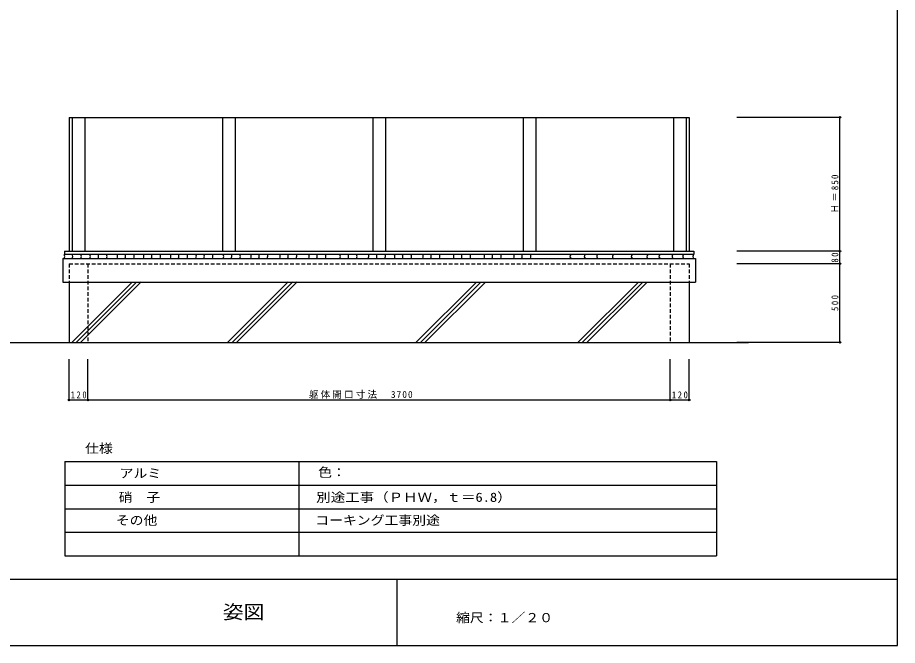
# Model space of a CAD drawing. Units: millimetres at full size, sheet at 1:20. Extents: x -5500 to 5680, y -3960 to 4020.
# Drawn here: x 90 to 5680, y -3960 to 30 of the extents above; entities that cross this region are included whole.
import ezdxf
from ezdxf.enums import TextEntityAlignment as Align

# ---------------------------------------------------------------- set-up
doc = ezdxf.new("R2010")
doc.units = ezdxf.units.MM
doc.header["$LTSCALE"] = 20
doc.header["$PDMODE"] = 32
doc.header["$PDSIZE"] = 10
doc.linetypes.add('DASHED1', pattern=[1.8, 1.2, -0.6])
doc.layers.add('0-0', color=134, linetype='Continuous')
doc.layers.add('1-0', color=5, linetype='Continuous')
doc.styles.add('ＭＳ ゴシック', font='')
doc.styles.get('ＭＳ ゴシック').set_extended_font_data('MS Gothic')

msp = doc.modelspace()

# ---------------------------------------------------------------- linework, layer by layer
at = {"layer": '0-0'}
for p, q in [((5680, -3960), (5680, 4020)), ((-5500, -3540), (5680, -3540)), ((2500, -3540), (2500, -3960)), ((-5500, -3960), (5680, -3960))]:
    msp.add_line(p, q, dxfattribs=at)
at = {"layer": '1-0'}
for p, q in [((417.21, -604.42), (417.21, -1454.42)), ((437.21, -604.42), (447.21, -604.42)), ((437.21, -604.42), (437.21, -1454.42)), ((517.21, -604.42), (517.21, -1454.42)), ((1392.21, -604.42), (1392.21, -1454.42)), ((1472.21, -604.42), (1472.21, -1454.42)), ((2347.21, -604.42), (2347.21, -1454.42)), ((2427.21, -604.42), (2427.21, -1454.42)), ((3302.21, -604.42), (3302.21, -1454.42)), ((3382.21, -604.42), (3382.21, -1454.42)), ((4257.21, -604.42), (4257.21, -1454.42)), ((4337.21, -604.42), (4337.21, -690.93)), ((4337.21, -690.93), (4337.21, -1454.42)), ((377.21, -1501.42), (377.21, -1651.42)), ((387.21, -1454.42), (387.21, -1474.42)), ((387.21, -1474.42), (4387.21, -1474.42)), ((377.21, -1651.42), (4397.21, -1651.42))]:
    msp.add_line(p, q, dxfattribs=at)
at = {"layer": '1-0', "color": 4}
for p, q in [((5315.25, -604.42), (4659.27, -604.42)), ((5315.25, -1454.42), (5315.25, -604.42)), ((5315.25, -1454.42), (4659.27, -1454.42)), ((5315.25, -1534.42), (5315.25, -1454.42)), ((5315.25, -1534.42), (4659.27, -1534.42)), ((5315.25, -2034.42), (5315.25, -1534.42)), ((5315.25, -2034.42), (4659.27, -2034.42)), ((417.21, -2399.91), (417.21, -2140.68)), ((537.21, -2399.91), (537.21, -2140.68)), ((4237.21, -2399.91), (4237.21, -2140.68)), ((4357.21, -2399.91), (4357.21, -2140.68)), ((417.21, -2399.91), (537.21, -2399.91)), ((537.21, -2399.91), (4237.21, -2399.91)), ((4237.21, -2399.91), (4357.21, -2399.91))]:
    msp.add_line(p, q, dxfattribs=at)
at = {"layer": '1-0', "color": 7, "linetype": 'DASHED1'}
for p, q in [((417.21, -1534.42), (4357.21, -1534.42)), ((417.21, -1534.42), (417.21, -1651.42)), ((537.21, -1534.42), (537.21, -2034.42)), ((4237.21, -1534.42), (4237.21, -2034.42)), ((4357.21, -1534.42), (4357.21, -1651.42))]:
    msp.add_line(p, q, dxfattribs=at)
at = {"layer": '1-0', "color": 7}
for p, q in [((417.21, -1651.42), (417.21, -2034.42)), ((817, -1651.42), (435.92, -2032.5)), ((845.29, -1651.42), (464.2, -2032.5)), ((875.49, -1649.5), (492.49, -2032.5)), ((1809.5, -1649.5), (1426.5, -2032.5)), ((1837.78, -1649.5), (1454.78, -2032.5)), ((1866.07, -1649.5), (1483.07, -2032.5)), ((3001.46, -1654.94), (2618.46, -2037.94)), ((3029.75, -1654.94), (2646.75, -2037.94)), ((3058.03, -1654.94), (2675.03, -2037.94)), ((4030.14, -1654.94), (3647.14, -2037.94)), ((4058.42, -1654.94), (3675.42, -2037.94)), ((4086.71, -1654.94), (3703.71, -2037.94)), ((4357.21, -1651.42), (4357.21, -2034.42)), ((390.9, -2791.03), (390.9, -3391.03)), ((1877.64, -2791.03), (1877.64, -3391.03)), ((390.9, -2941.03), (4530.36, -2941.03)), ((390.9, -3091.03), (4530.36, -3091.03)), ((390.9, -3241.03), (4530.36, -3241.03)), ((390.9, -3391.03), (4530.36, -3391.03))]:
    msp.add_line(p, q, dxfattribs=at)
at = {"layer": '1-0', "color": 1}
msp.add_line((-301.4, -2034.42), (4734.42, -2034.42), dxfattribs=at)
at = {"layer": '1-0'}
for points in [[(417.21, -604.42), (4357.21, -604.42), (4357.21, -1454.42)], [(377.21, -1501.42), (4397.21, -1501.42), (4397.21, -1651.42)], [(387.21, -1454.42), (4387.21, -1454.42), (4387.21, -1474.42)]]:
    msp.add_lwpolyline(points, dxfattribs=at)
at = {"layer": '1-0', "color": 7}
msp.add_lwpolyline([(390.9, -2791.03), (4530.36, -2791.03), (4530.36, -3391.03)], dxfattribs=at)
at = {"layer": '1-0'}
for centre, radius, start, end in [((344.53, -1487.7), 44.7, 341.74706, 17.28484), ((395.56, -1487.4), 44.7, 341.74706, 17.28484), ((450.36, -1487.64), 44.7, 341.74706, 17.28484), ((507.92, -1488.32), 44.7, 341.74706, 17.28484), ((558.95, -1488.03), 44.7, 341.74706, 17.28484), ((613.75, -1488.27), 44.7, 341.74706, 17.28484), ((679.8, -1486.25), 44.7, 341.74706, 17.28484), ((730.83, -1485.96), 44.7, 341.74706, 17.28484), ((785.63, -1486.2), 44.7, 341.74706, 17.28484), ((847.55, -1486.25), 44.7, 341.74706, 17.28484), ((898.57, -1485.96), 44.7, 341.74706, 17.28484), ((953.37, -1486.2), 44.7, 341.74706, 17.28484), ((1019.43, -1486.25), 44.7, 341.74706, 17.28484), ((1070.46, -1485.96), 44.7, 341.74706, 17.28484), ((1125.26, -1486.2), 44.7, 341.74706, 17.28484), ((1180.96, -1486.25), 44.7, 341.74706, 17.28484), ((1231.99, -1485.96), 44.7, 341.74706, 17.28484), ((1286.79, -1486.2), 44.7, 341.74706, 17.28484), ((1354.92, -1488.32), 44.7, 341.74706, 17.28484), ((1405.94, -1488.03), 44.7, 341.74706, 17.28484), ((1460.74, -1488.27), 44.7, 341.74706, 17.28484), ((1528.87, -1486.25), 44.7, 341.74706, 17.28484), ((1579.9, -1485.96), 44.7, 341.74706, 17.28484), ((1634.7, -1486.2), 44.7, 341.74706, 17.28484), ((1713.18, -1486.25), 44.7, 341.74706, 17.28484), ((1764.21, -1485.96), 44.7, 341.74706, 17.28484), ((1819.01, -1486.2), 44.7, 341.74706, 17.28484), ((1897.49, -1486.25), 44.7, 341.74706, 17.28484), ((1948.52, -1485.96), 44.7, 341.74706, 17.28484), ((2003.32, -1486.2), 44.7, 341.74706, 17.28484), ((2096.3, -1488.32), 44.7, 341.74706, 17.28484), ((2147.33, -1488.03), 44.7, 341.74706, 17.28484), ((2202.13, -1488.27), 44.7, 341.74706, 17.28484), ((2276.47, -1488.32), 44.7, 341.74706, 17.28484), ((2327.49, -1488.03), 44.7, 341.74706, 17.28484), ((2382.29, -1488.27), 44.7, 341.74706, 17.28484), ((2442.14, -1490.39), 44.7, 341.74706, 17.28484), ((2493.17, -1490.1), 44.7, 341.74706, 17.28484), ((2547.97, -1490.34), 44.7, 341.74706, 17.28484), ((2622.31, -1486.25), 44.7, 341.74706, 17.28484), ((2673.33, -1485.96), 44.7, 341.74706, 17.28484), ((2728.13, -1486.2), 44.7, 341.74706, 17.28484), ((2816.97, -1488.32), 44.7, 341.74706, 17.28484), ((2868, -1488.03), 44.7, 341.74706, 17.28484), ((2922.8, -1488.27), 44.7, 341.74706, 17.28484), ((3011.64, -1486.25), 44.7, 341.74706, 17.28484), ((3062.66, -1485.96), 44.7, 341.74706, 17.28484), ((3117.46, -1486.2), 44.7, 341.74706, 17.28484), ((3200.09, -1486.25), 44.7, 341.74706, 17.28484), ((3251.12, -1485.96), 44.7, 341.74706, 17.28484), ((3305.91, -1486.2), 44.7, 341.74706, 17.28484), ((3616.85, -1488.21), 17.19, 128.62817, 239.8086), ((3707.97, -1488.21), 17.19, 128.62817, 239.8086), ((3786.66, -1488.21), 17.19, 128.62817, 239.8086), ((3886.07, -1490.28), 17.19, 128.62817, 239.8086), ((4006.18, -1488.21), 17.19, 128.62817, 239.8086), ((4105.58, -1488.21), 17.19, 128.62817, 239.8086), ((4182.21, -1488.21), 17.19, 128.62817, 239.8086), ((4265.04, -1488.21), 17.19, 128.62817, 239.8086), ((4333.38, -1488.21), 17.19, 128.62817, 239.8086), ((4397.94, -1487.85), 17.19, 128.62817, 239.8086)]:
    msp.add_arc(centre, radius, start, end, dxfattribs=at)
at = {"layer": '1-0', "color": 4}
for p in [(5315.25, -604.42), (5315.25, -1454.42), (5315.25, -1534.42), (5315.25, -2034.42), (417.21, -2399.91), (537.21, -2399.91), (4237.21, -2399.91), (4357.21, -2399.91)]:
    msp.add_point(p, dxfattribs=at)

# ---------------------------------------------------------------- texts
at = {"layer": '0-0', "color": 3, "style": 'ＭＳ ゴシック', "width": 1.1}
msp.add_text('姿図', height=87.98, dxfattribs=at).set_placement((1393.95, -3817.67), align=Align.BOTTOM_LEFT)
at = {"layer": '1-0', "color": 7, "style": 'ＭＳ ゴシック'}
for s, width, p in [('仕様', 1.1, (518.85, -2754.47)), ('アルミ', 1.1, (738.21, -2912.89)), ('色：', 1.1, (1999.51, -2906.8)), ('硝\u3000子', 1.1, (732.12, -3065.22)), ('別途工事（ＰＨＷ，ｔ＝6.8）', 1.15, (1987.32, -3065.22)), ('その他', 1.1, (713.84, -3211.46)), ('コーキング工事別途', 1.1, (1981.23, -3211.46)), ('縮尺：１／２０', 1.1, (2875.81, -3830.23))]:
    msp.add_text(s, height=58.65, dxfattribs=dict(at, width=width)).set_placement(p, align=Align.BOTTOM_LEFT)
at = {"layer": '1-0', "color": 7, "char_height": 43.99, "attachment_point": 7, "rotation": 90, "style": 'ＭＳ ゴシック'}
for s, insert in [('\\T1.25;\\W0.95;Ｈ＝850', (5305.11, -1213.44)), ('\\T1.36;\\W0.9;80', (5305.25, -1526.92)), ('\\T1.38;\\W0.9;500', (5305.25, -1834.42))]:
    msp.add_mtext(s, dxfattribs=dict(at, insert=insert))
at = {"layer": '1-0', "color": 7, "char_height": 43.99, "attachment_point": 7, "style": 'ＭＳ ゴシック'}
for s, insert in [('\\T1.38;\\W0.9;120', (427.21, -2389.91)), ('\\T1.21;躯体開口寸法\u30003700', (1939.99, -2392.39)), ('\\T1.38;\\W0.9;120', (4247.21, -2389.91))]:
    msp.add_mtext(s, dxfattribs=dict(at, insert=insert))

doc.saveas('drawing.dxf')
